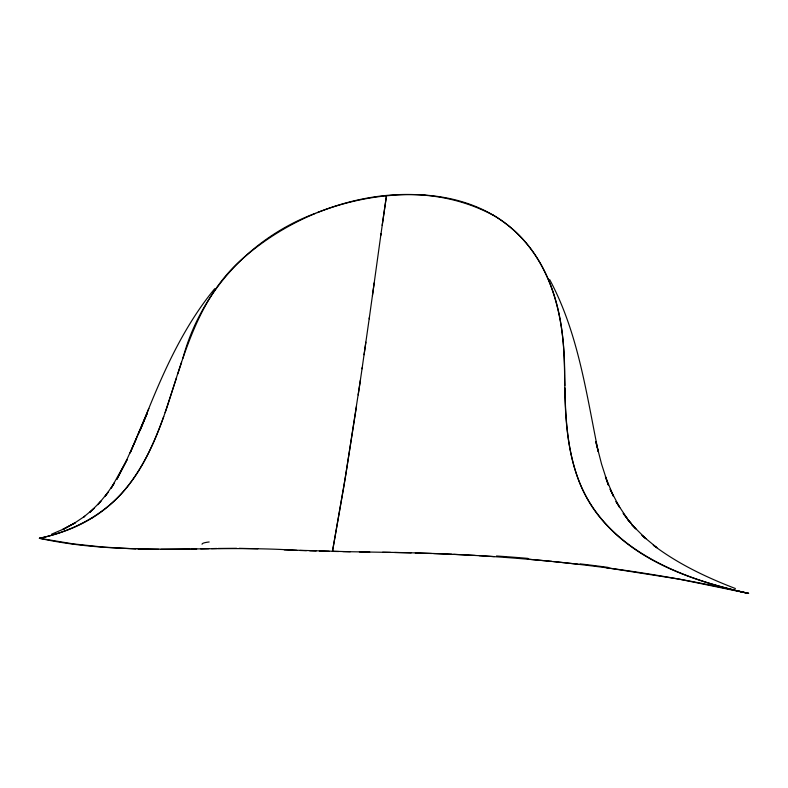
<?xml version="1.0" encoding="UTF-8"?>
<svg xmlns="http://www.w3.org/2000/svg" width="788" height="788" viewBox="0 0 788 788"><rect width="100%" height="100%" fill="white"/><g stroke="black" fill="none" stroke-linecap="round" stroke-linejoin="round"><path stroke-width="1.18" d="M372.438 295.608L381.037 233.543M382.17 225.407L386.475 195.788C362.795 198.202 339.47 203.915 317.308 212.563M369.178 318.894L374.211 282.813M380.752 235.573L386.475 195.788M369.365 317.584L362.037 368.823M364.076 354.738L365.878 342.159M358.195 394.946L362.244 367.474M360.362 380.348L345.784 474.79L332.467 551.393L338.673 551.521M356.491 406.431L343.952 485.94L332.467 551.393M176.532 377.777L165.106 412.666M177.783 373.896L181.585 362.263M182.875 358.392C200.595 291.727 250.958 237.336 315.407 213.312M163.746 416.517C154.655 442.048 143.455 467.353 126.031 488.383M140.431 429.805L149.809 405.987C166.721 364.558 186.096 323.474 214.72 288.704M138.402 433.912L147.051 413.69L130.138 452.942L148.833 408.499M136.551 438.217L125.302 463.068L116.831 479.38L127.104 459.591L111.187 488.136L114.506 482.768L104.922 496.607L108.143 492.195L97.899 504.694L100.923 501.168L90.009 512.23L94.156 508.319L83.567 517.115L84.759 516.239L73.491 523.803L75.382 522.7L62.666 529.546L74.436 523.222L63.316 529.201M92.393 517.785C76.19 527.812 58.007 534.353 39.4 538.283L72.87 543.838M51.584 534.195L63.966 528.896M200.713 548.862L208.761 548.665M196.714 548.96L191.425 549.078M211.45 548.606L216.828 548.478M190.115 549.108L161.107 549.394M218.168 548.458L236.617 548.31M158.703 549.374L138.038 549.009M239.227 548.33L257.843 548.793M359.397 551.886L369.779 552.043M390.523 552.398L342.81 551.6M382.633 552.26C505.571 553.797 628.676 565.656 748.6 593.413C682.388 579.18 607.45 550.516 579.761 483.044C565.469 447.584 565.232 408.795 564.553 371.158C564.267 359.18 563.844 347.173 562.484 335.255A227.062 227.062 0 0 0 558.554 311.605C553.334 288.241 543.937 265.536 529.093 246.614A128.336 128.336 0 0 0 493.239 215.144M350.266 551.738L284.202 549.876M394.66 552.486L411.169 552.871M329.197 551.314L319.386 551.068M415.276 552.979L431.607 553.491M316.136 550.979L309.645 550.792M306.404 550.684L299.972 550.467M135.851 548.931L103.415 547.099L73.678 543.947M433.636 553.56L451.711 554.279M296.781 550.359C211.007 544.459 124.189 556.939 39.4 538.283C72.831 531.24 104.696 514.623 126.474 487.851C145.829 463.817 157.639 434.917 167.411 405.928C183.89 355.309 197.906 300.376 238.212 262.69C303.873 201.423 412.419 170.898 494.726 216.07A127.449 127.449 0 0 1 523.321 239.749C556.348 276.48 564.799 327.847 564.651 375.63M453.701 554.368L475.282 555.451M479.143 555.668L494.371 556.614M424.791 195.099C448.677 196.764 472.514 202.94 493.229 215.163M527.339 559.106L551.689 561.351M553.383 561.529L578.156 564.198M606.277 567.705L679.079 579.131L748.6 593.413C693.361 581.209 634.675 561.48 598.397 515.441C570.088 479.616 565.252 432.041 564.898 387.952M735.381 588.528C706.432 577.387 678.094 563.942 653.272 545.138L656.896 547.699L641.984 535.377L645.855 538.667L631.887 524.769L635.877 528.886L627.346 519.174L631.336 523.744L623.18 513.402L627.13 518.455L615.95 501.473L619.693 507.551L610.109 489.19L613.488 496.341L605.43 476.73L608.287 484.994L601.589 464.171L595.787 441.605L598.23 451.534C586.252 393.202 578.205 332.684 549.61 279.494M564.651 375.955L564.848 385.549M386.475 195.848A225.703 225.703 0 0 1 424.801 195.05M579.998 563.863A548.556 81.026 -0.3 0 1 608.139 567.399M496.509 555.993A355.339 49.9 0 0 1 527.98 558.396M126.011 488.363A137.9 137.9 0 0 1 92.432 517.834M202.063 544.262A126.169 8.609 4.7 0 1 209.184 541.977"/></g></svg>
